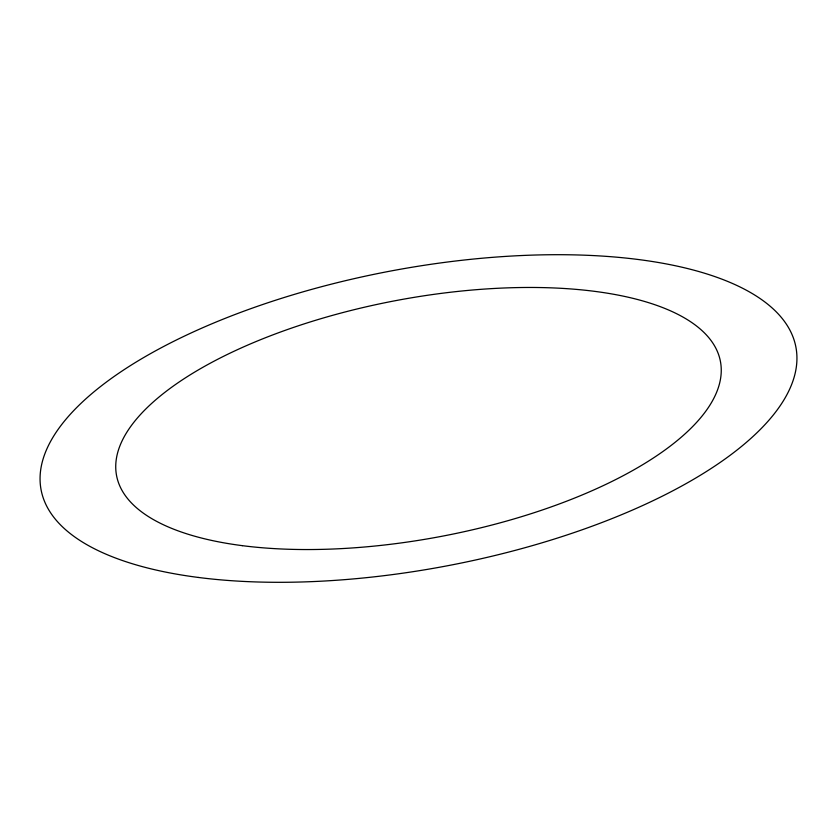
<?xml version="1.0" encoding="UTF-8"?>
<svg xmlns="http://www.w3.org/2000/svg" width="837" height="837" viewBox="0 0 837 837"><rect width="100%" height="100%" fill="white"/><g stroke="black" fill="none" stroke-linecap="round" stroke-linejoin="round"><path stroke-width="1.26" d="M198.317 577.446A384.089 150.074 -10.7 0 0 795.15 373.323A384.089 150.074 -10.7 0 0 262.033 304.731A384.089 150.074 -10.7 0 0 198.317 577.446M242.353 545.661A307.273 120.057 -10.7 0 0 719.82 382.363A307.273 120.057 -10.7 0 0 293.327 327.487A307.273 120.057 -10.7 0 0 242.353 545.661"/></g></svg>
